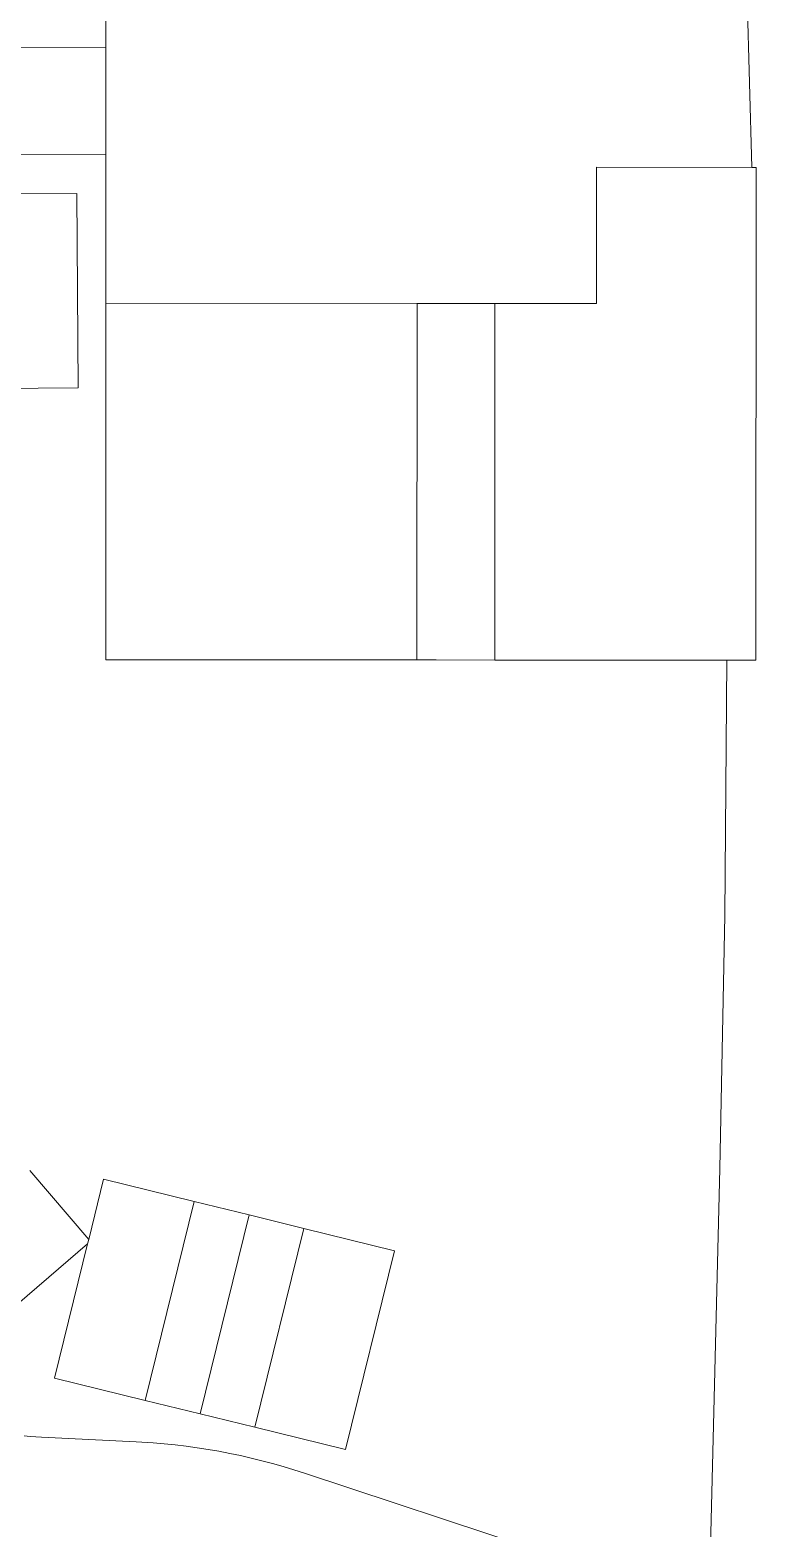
# Model space of a CAD drawing. Header units: feet. Extents: x 865220 to 2774701, y -2240498 to 961524.
# Drawn here: x 2769937 to 2770310, y 958010 to 958780 of the extents above; entities that cross this region are included whole.
import ezdxf

# ---------------------------------------------------------------- set-up
doc = ezdxf.new("R2010")
doc.units = ezdxf.units.FT
doc.header["$LTSCALE"] = 0.015
doc.header["$MEASUREMENT"] = 0
doc.layers.add('Parcels', color=7, linetype='Continuous', lineweight=0)

msp = doc.modelspace()

# ---------------------------------------------------------------- linework, layer by layer
at = {"layer": 'Parcels', "lineweight": 5}
for p, q in [((2769975.67, 958914.36), (2769975.62, 958770.78)), ((2769635.92, 958769), (2769975.62, 958770.78)), ((2769975.62, 958770.78), (2769975.61, 958745.78)), ((2769975.61, 958745.78), (2769975.6, 958715.78)), ((2769975.6, 958715.78), (2769636.2, 958714.01)), ((2769975.58, 958639.23), (2769975.6, 958715.78)), ((2769975.6, 958715.78), (2769975.6, 958715.78)), ((2770227.85, 958639.14), (2770227.87, 958709.14)), ((2769912.72, 958695.46), (2769960.71, 958695.71)), ((2769961.24, 958595.72), (2769960.71, 958695.71)), ((2769960.71, 958695.71), (2769961.24, 958595.72)), ((2769975.57, 958627.44), (2769975.58, 958639.23)), ((2769975.58, 958639.23), (2770135.56, 958639.18)), ((2770135.5, 958455.9), (2770135.56, 958639.18)), ((2770135.56, 958639.18), (2770135.56, 958639.18)), ((2770175.56, 958639.16), (2770135.56, 958639.18)), ((2770175.5, 958455.88), (2770175.56, 958639.16)), ((2770175.56, 958639.16), (2770175.56, 958639.16)), ((2770175.56, 958639.16), (2770227.85, 958639.14)), ((2769975.52, 958455.95), (2769975.57, 958627.44)), ((2769961.24, 958595.72), (2769913.24, 958595.47)), ((2770135.5, 958455.9), (2769975.52, 958455.95)), ((2770145.35, 958455.89), (2770135.5, 958455.9)), ((2770145.35, 958455.89), (2770175.5, 958455.88)), ((2770175.5, 958455.88), (2770185.35, 958455.88)), ((2770227.79, 958455.86), (2770185.35, 958455.88)), ((2769936.47, 958193.47), (2769966.77, 958158.09)), ((2769966.77, 958158.09), (2769974.4, 958189.08)), ((2770021, 958177.61), (2769974.4, 958189.08)), ((2769974.4, 958189.08), (2770021, 958177.61)), ((2769995.83, 958075.34), (2770021, 958177.61)), ((2770021, 958177.61), (2769995.83, 958075.34)), ((2770021, 958177.61), (2770021, 958177.61)), ((2770021, 958177.61), (2770049.16, 958170.68)), ((2770023.98, 958068.41), (2770049.16, 958170.68)), ((2770049.16, 958170.68), (2770023.98, 958068.41)), ((2770049.16, 958170.68), (2770049.16, 958170.68)), ((2770077.31, 958163.75), (2770049.16, 958170.68)), ((2770049.16, 958170.68), (2770077.31, 958163.75)), ((2770077.31, 958163.75), (2770052.14, 958061.48)), ((2770077.31, 958163.75), (2770077.31, 958163.75)), ((2770077.31, 958163.75), (2770123.92, 958152.28)), ((2769887.68, 958088.52), (2769966.19, 958155.74)), ((2769966.19, 958155.74), (2769887.68, 958088.52)), ((2769966.19, 958155.74), (2769949.22, 958086.82)), ((2769966.77, 958158.09), (2769966.19, 958155.74)), ((2769966.77, 958158.09), (2769966.77, 958158.09)), ((2770098.74, 958050.01), (2770123.92, 958152.28)), ((2770123.92, 958152.28), (2770098.74, 958050.01)), ((2769949.22, 958086.82), (2769995.83, 958075.34)), ((2769995.83, 958075.34), (2769949.22, 958086.82)), ((2769995.83, 958075.34), (2770023.98, 958068.41)), ((2770052.14, 958061.48), (2770023.98, 958068.41)), ((2770052.14, 958061.48), (2770098.74, 958050.01)), ((2770052.14, 958061.48), (2770052.14, 958061.48)), ((2770098.74, 958050.01), (2770052.14, 958061.48)), ((2769933.55, 958057.05), (2769936.59, 958056.78)), ((2769936.59, 958056.78), (2769942.41, 958056.4)), ((2769942.41, 958056.4), (2769991.18, 958054.04)), ((2769991.18, 958054.04), (2769999.94, 958053.49)), ((2769999.94, 958053.49), (2770005.6, 958053.02)), ((2770005.6, 958053.02), (2770011.24, 958052.44)), ((2770011.24, 958052.44), (2770016.87, 958051.77)), ((2770016.87, 958051.77), (2770022.49, 958050.99)), ((2770022.49, 958050.99), (2770028.09, 958050.12)), ((2770028.09, 958050.12), (2770033.68, 958049.16)), ((2770033.68, 958049.16), (2770039.25, 958048.09)), ((2770039.25, 958048.09), (2770044.8, 958046.93)), ((2770044.8, 958046.93), (2770050.33, 958045.67)), ((2770050.33, 958045.67), (2770055.84, 958044.32)), ((2770055.84, 958044.32), (2770061.32, 958042.87)), ((2770061.32, 958042.87), (2770066.78, 958041.32)), ((2770066.78, 958041.32), (2770072.21, 958039.68)), ((2770072.21, 958039.68), (2770077.61, 958037.94)), ((2770077.61, 958037.94), (2770195.72, 957998.83))]:
    msp.add_line(p, q, dxfattribs=at)
at = {"layer": 'Parcels', "lineweight": 5, "ltscale": 100}
for p, q in [((2770307.63, 958709.11), (2770303.16, 958873.95)), ((2770227.87, 958709.14), (2770307.63, 958709.11)), ((2770309.87, 958709.11), (2770307.63, 958709.11)), ((2770307.63, 958709.11), (2770307.63, 958709.11)), ((2770309.86, 958704.71), (2770309.87, 958709.07)), ((2770309.87, 958709.07), (2770309.87, 958709.11)), ((2770309.78, 958455.84), (2770309.86, 958704.71)), ((2770294.89, 958455.84), (2770227.79, 958455.86)), ((2770293.83, 958324.49), (2770294.89, 958455.84)), ((2770294.89, 958455.84), (2770309.78, 958455.84)), ((2770291.28, 958194.46), (2770293.83, 958324.49)), ((2770286.18, 957992.15), (2770291.28, 958194.46))]:
    msp.add_line(p, q, dxfattribs=at)

doc.saveas('drawing.dxf')
